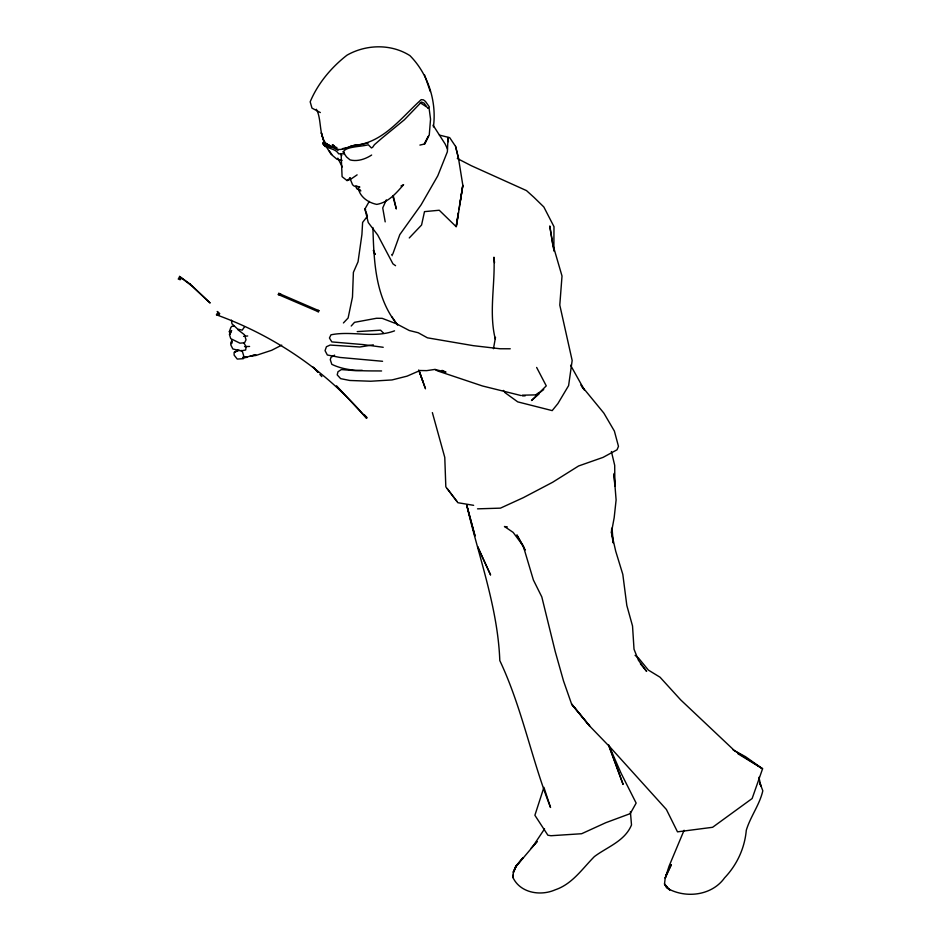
<?xml version="1.0" encoding="UTF-8"?>
<svg xmlns="http://www.w3.org/2000/svg" width="941" height="941" viewBox="0 0 941 941"><rect width="100%" height="100%" fill="white"/><g stroke="black" fill="none" stroke-linecap="round" stroke-linejoin="round"><path stroke-width="1.41" d="M553.849 251.047L553.99 226.675L543.827 206.961L533.982 197.363L526.49 190.6L471.276 165.698L457.291 158.488M513.292 872.013L515.445 867.155L522.937 857.804L516.35 865.532L513.292 872.013L512.998 877.612C520.314 893.056 540.534 896.303 555.155 889.833C572.316 884.093 582.256 868.743 594.418 856.557C607.451 846.806 624.824 841.16 631.505 824.963L630.388 811.589M611.685 528.266L611.45 532.453L613.214 542.933L612.073 528.395M433.413 126.917C436.836 101.393 428.143 73.998 409.911 55.613C391.08 43.651 366.155 44.262 346.982 55.19C331.338 67.352 317.823 83.478 310.177 101.816L311.977 108.121L320.34 112.555M513.598 872.554L516.35 865.532L515.445 867.155L537.111 841.56M513.315 874.965L512.998 877.612L513.304 875.083M493.449 348.723L495.507 337.325M456.432 226.334L462.831 185.33L458.514 158.382L455.562 146.384L449.704 137.668L439.412 135.092M409.264 237.955L421.568 225.017L424.497 211.631L439.247 210.243L456.138 226.663L458.443 212.407M458.902 209.561L462.831 185.33L459.902 203.915M456.138 226.663L458.255 213.866M231.215 343.159L231.862 339.748M684.083 830.268L669.004 866.296L665.193 878.188L664.499 884.022L666.604 887.845C684.813 898.773 711.655 896.032 724.57 877.859C737.015 864.791 744.672 848.229 746.295 830.244C750.471 816.47 759.563 804.896 762.822 790.793L759.658 782.371M231.721 343.606L232.168 341.512L231.439 341.701L230.745 344.782L232.85 348.97L240.814 350.899L245.648 350.005L246.13 346.735L243.695 342.63M342.418 148.666L368.413 142.891M392.762 254.141L399.807 234.615L421.109 204.832L437.777 175.826L447.363 151.795L448.069 137.48L448.398 141.691M386.316 199.892L382.728 207.949L385.198 221.876M424.285 144.091L428.32 136.222L424.861 143.949L419.898 145.09M331.808 147.278L325.351 144.279L323.68 142.632L331.032 154.23L337.007 159.288L342.03 160.37M425.003 142.809L429.249 135.104L430.543 119.131L429.143 108.591L420.262 102.781M369.237 201.409L364.92 209.02L367.319 215.571M544.545 828.892L533.394 845.641M324.175 140.915L322.751 143.291C326.009 149.372 335.255 147.737 338.642 153.842L344.5 153.795L343.747 151.172C347.229 146.42 361.144 146.737 368.319 144.773L371.46 147.96L372.671 147.255L374.412 144.702L381.634 138.409L404.395 119.754L421.462 102.04L424.144 103.145L426.32 106.286M244.437 326.939L242.202 330.15L237.661 329.079L231.956 323.798L231.439 320.152M367.449 216.171L362.614 222.417L361.92 234.521L358.039 261.81L353.393 272.349L352.475 297.097L348.111 318.011L343.418 322.951M351.205 326.009L354.534 322.328L376.494 318.27L382.175 318.34L396.69 323.904L409.288 330.514L418.204 332.738L427.414 337.819L473.323 345.665L500.083 348.758L510.257 348.782M531.183 848.088L536.923 841.772M237.614 350.193L234.956 352.005L238.202 350.534M539.134 393.879L531.524 400.513L546.262 385.869L536.641 367.437M371.648 155.03C365.414 159.1 357.498 161.817 350.076 159.911L346.523 156.924L342.877 151.724M535.935 395.514L543.722 389.562M348.182 179.719L350.44 178.014M539.017 392.468L535.711 394.891L522.267 395.185M357.121 174.85L351.017 179.025L347.053 180.578L342.089 176.673L341.113 153.854M334.608 355.145L330.961 357.368L330.291 359.709L331.808 364.332C347.229 371.789 364.955 370.766 381.587 370.966M347.053 180.578L349.346 179.249M400.995 185.989L403.607 184.683C396.255 193.058 388.574 202.327 376.776 204.397C368.543 202.738 360.238 197.269 358.38 188.647M239.108 350.111L234.121 352.334L234.133 355.11L237.25 359.074L243.366 358.686L243.672 355.733L242.519 351.922L241.084 350.334M281.724 345.135L271.69 350.287L255.893 355.475L250.13 356.157L255.834 354.757L244.284 357.662M394.538 330.844C374.024 338.56 351.734 330.538 330.961 334.82L329.432 338.007L331.832 341.912L363.026 344.571L383.21 347.288M350.264 146.29L356.274 145.008M233.827 325.998L231.651 326.433L230.804 327.562L229.428 331.444L229.945 333.702M373.318 344.853L359.838 347.006L330.173 345.053L326.421 346.735L325.057 350.652L327.339 354.992L340.03 357.451L382.564 361.285M219.265 314.753L216.359 314.8L218.359 315.517C275.466 336.455 327.068 371.801 366.508 418.18L336.49 385.786M243.578 336.337L247.706 335.972M357.215 331.608L380.576 330.185L383.375 332.996M362.203 370.307L355.51 370.672L341.371 369.578L337.984 371.742L337.207 374.883L340.642 378.647L349.793 380.47L370.73 381.234L392.009 379.941L407.1 376.141L419.968 370.519L426.673 370.636L434.742 369.448L445.999 372.107L442.035 370.366M243.001 357.533L246.93 357.345L242.778 357.415M244.542 346.594L249.588 346.453M522.478 395.902L525.172 395.832M477.522 508.846L500.436 508.14L523.337 497.66L552.626 482.274L578.586 465.983L603.052 457.385L617.037 449.786L618.472 446.352L614.391 431.096L603.863 413.123L580.832 385.045M428.014 108.368L429.402 107.003L425.45 101.44L423.462 99.864L421.215 99.64C402.619 116.402 385.375 139.844 359.38 144.691C351.075 144.267 342.865 152.195 335.055 148.549M507.328 526.936L504.458 526.501L513.139 532.383L523.243 545.98L525.078 550.097L516.856 534.923L523.243 545.98L533.394 580.009L541.816 596.947L555.261 651.654L563.53 680.978L571.61 704.091L589.748 726.134L610.721 747.848L666.381 809.46L677.496 831.844L712.596 827.292L752.141 798.521L762.575 768.785L745.531 756.693L733.098 749.918M219.759 313.682L217.206 311.483L218.665 313.212M473.629 505.329L457.832 502.706L447.198 488.614M216.853 313.729L217.677 313.871M336.878 147.443C315.988 147.878 323.516 121.507 316.352 109.285M521.102 395.561L482.462 385.975L437.506 370.907L435.213 369.437M356.239 186.071L359.85 187.047L354.228 186.142L352.569 184.765L349.734 177.778M280.783 294.11L278.583 293.298L319.175 310.812L318.105 310.295M280.253 295.239L278.065 294.439L318.576 311.859L317.505 311.342M180.719 278.795L178.661 278.007L181.731 278.677M178.178 278.983L180.225 279.771M325.574 143.761L329.844 146.42L334.255 147.09L335.043 147.384L331.62 146.69L336.278 148.372M737.92 753.753L762.575 768.785L734.509 750.671L680.661 699.857L660.041 677.214L648.384 670.086L638.457 657.994L635.093 655.371M334.431 145.89L332.385 144.632L336.807 148.901M395.573 265.691L392.938 263.845L377.717 235.038L368.26 222.558L364.92 209.02L365.637 209.525M237.755 329.621L244.472 334.737L246.024 339.807L244.589 342.759L239.931 343.171L230.733 338.654L229.416 334.42L231.615 330.479L230.122 334.055L229.428 331.444L230.227 334.267M337.984 150.419L335.584 148.372L327.468 145.902L323.539 143.291L325.233 146.608L322.751 143.291L325.327 146.114M667.851 888.21L669.769 890.01L664.499 884.022L667.016 887.163M364.167 414.581L367.19 417.78M313 366.943L317.905 372.307M319.869 374.459L321.834 376.612M314.094 367.896L318.023 372.224M359.427 189.27L360.826 190.905L356.78 188.741L355.674 186.271M640.409 663.793L646.643 671.38L638.421 660.217L634.022 649.231L632.528 625.988L626.824 605.463L622.813 574.386L615.696 551.155L611.45 532.453L614.179 517.679L616.108 499.965L613.991 473.488M456.797 501.141L445.822 486.85L444.775 457.42L432.366 412.605M581.997 386.822L584.361 389.903L570.587 365.249M503.411 390.409L505.129 392.738L517.726 401.878L552.191 410.605L557.919 403.548L568.599 385.634L572.163 360.509L559.789 305.096L562.012 276.019L552.826 244.531L549.756 225.981L553.39 248.259M329.315 150.925L331.808 154.453M323.68 142.632L325.751 145.596M372.895 227.534C373.977 260.892 374.977 296.674 396.902 324.057M391.938 316.823L397.608 325.127M342.301 166.945L337.807 158.159M333.138 146.69L333.62 147.478M433.06 125.165L445.164 144.032L447.516 149.09M340.607 153.606L341.783 155.688M375.247 254.364L373.354 250.424L374.906 254.446M759.799 783.594L760.928 786.182L758.917 777.29M609.403 746.566L621.036 773.149L636.151 803.096L630.223 813.636L605.781 822.705L581.644 833.726L551.014 835.726L547.885 835.232L534.888 815.282L543.922 787.346L550.532 807.46C531.477 759.199 522.067 707.656 499.8 660.57C497.801 607.121 478.546 556.531 466.677 504.917L474.982 535.794L466.677 504.917M391.703 254.458L392.209 255.67M419.039 370.778L425.191 387.951M609.086 746.636L623.095 784.429L608.698 744.825M419.168 370.907L425.473 388.809M418.745 369.954L423.027 381.905M430.296 91.512L424.556 74.951M495.307 339.089C488.685 312.506 495.331 284.394 493.943 257.199L494.531 262.727M458.514 158.382L455.562 146.384M611.403 451.527L614.696 465.348L614.896 486.168L613.967 474.993M393.291 195.775L396.326 208.973L392.832 196.175M666.287 874.707L665.193 878.188L671.38 864.567L666.287 874.707M331.138 146.267L324.292 142.691L321.34 132.928L324.292 142.691L326.786 144.643L323.88 141.338L324.292 142.691L331.138 146.267M190.164 284.053L179.378 276.336L192.082 286.182L210.137 303.014L190.164 284.053M581.844 716.489L571.61 704.091L589.748 726.134L581.844 716.489M490.52 574.822L477.652 546.733L490.52 574.822"/></g></svg>
